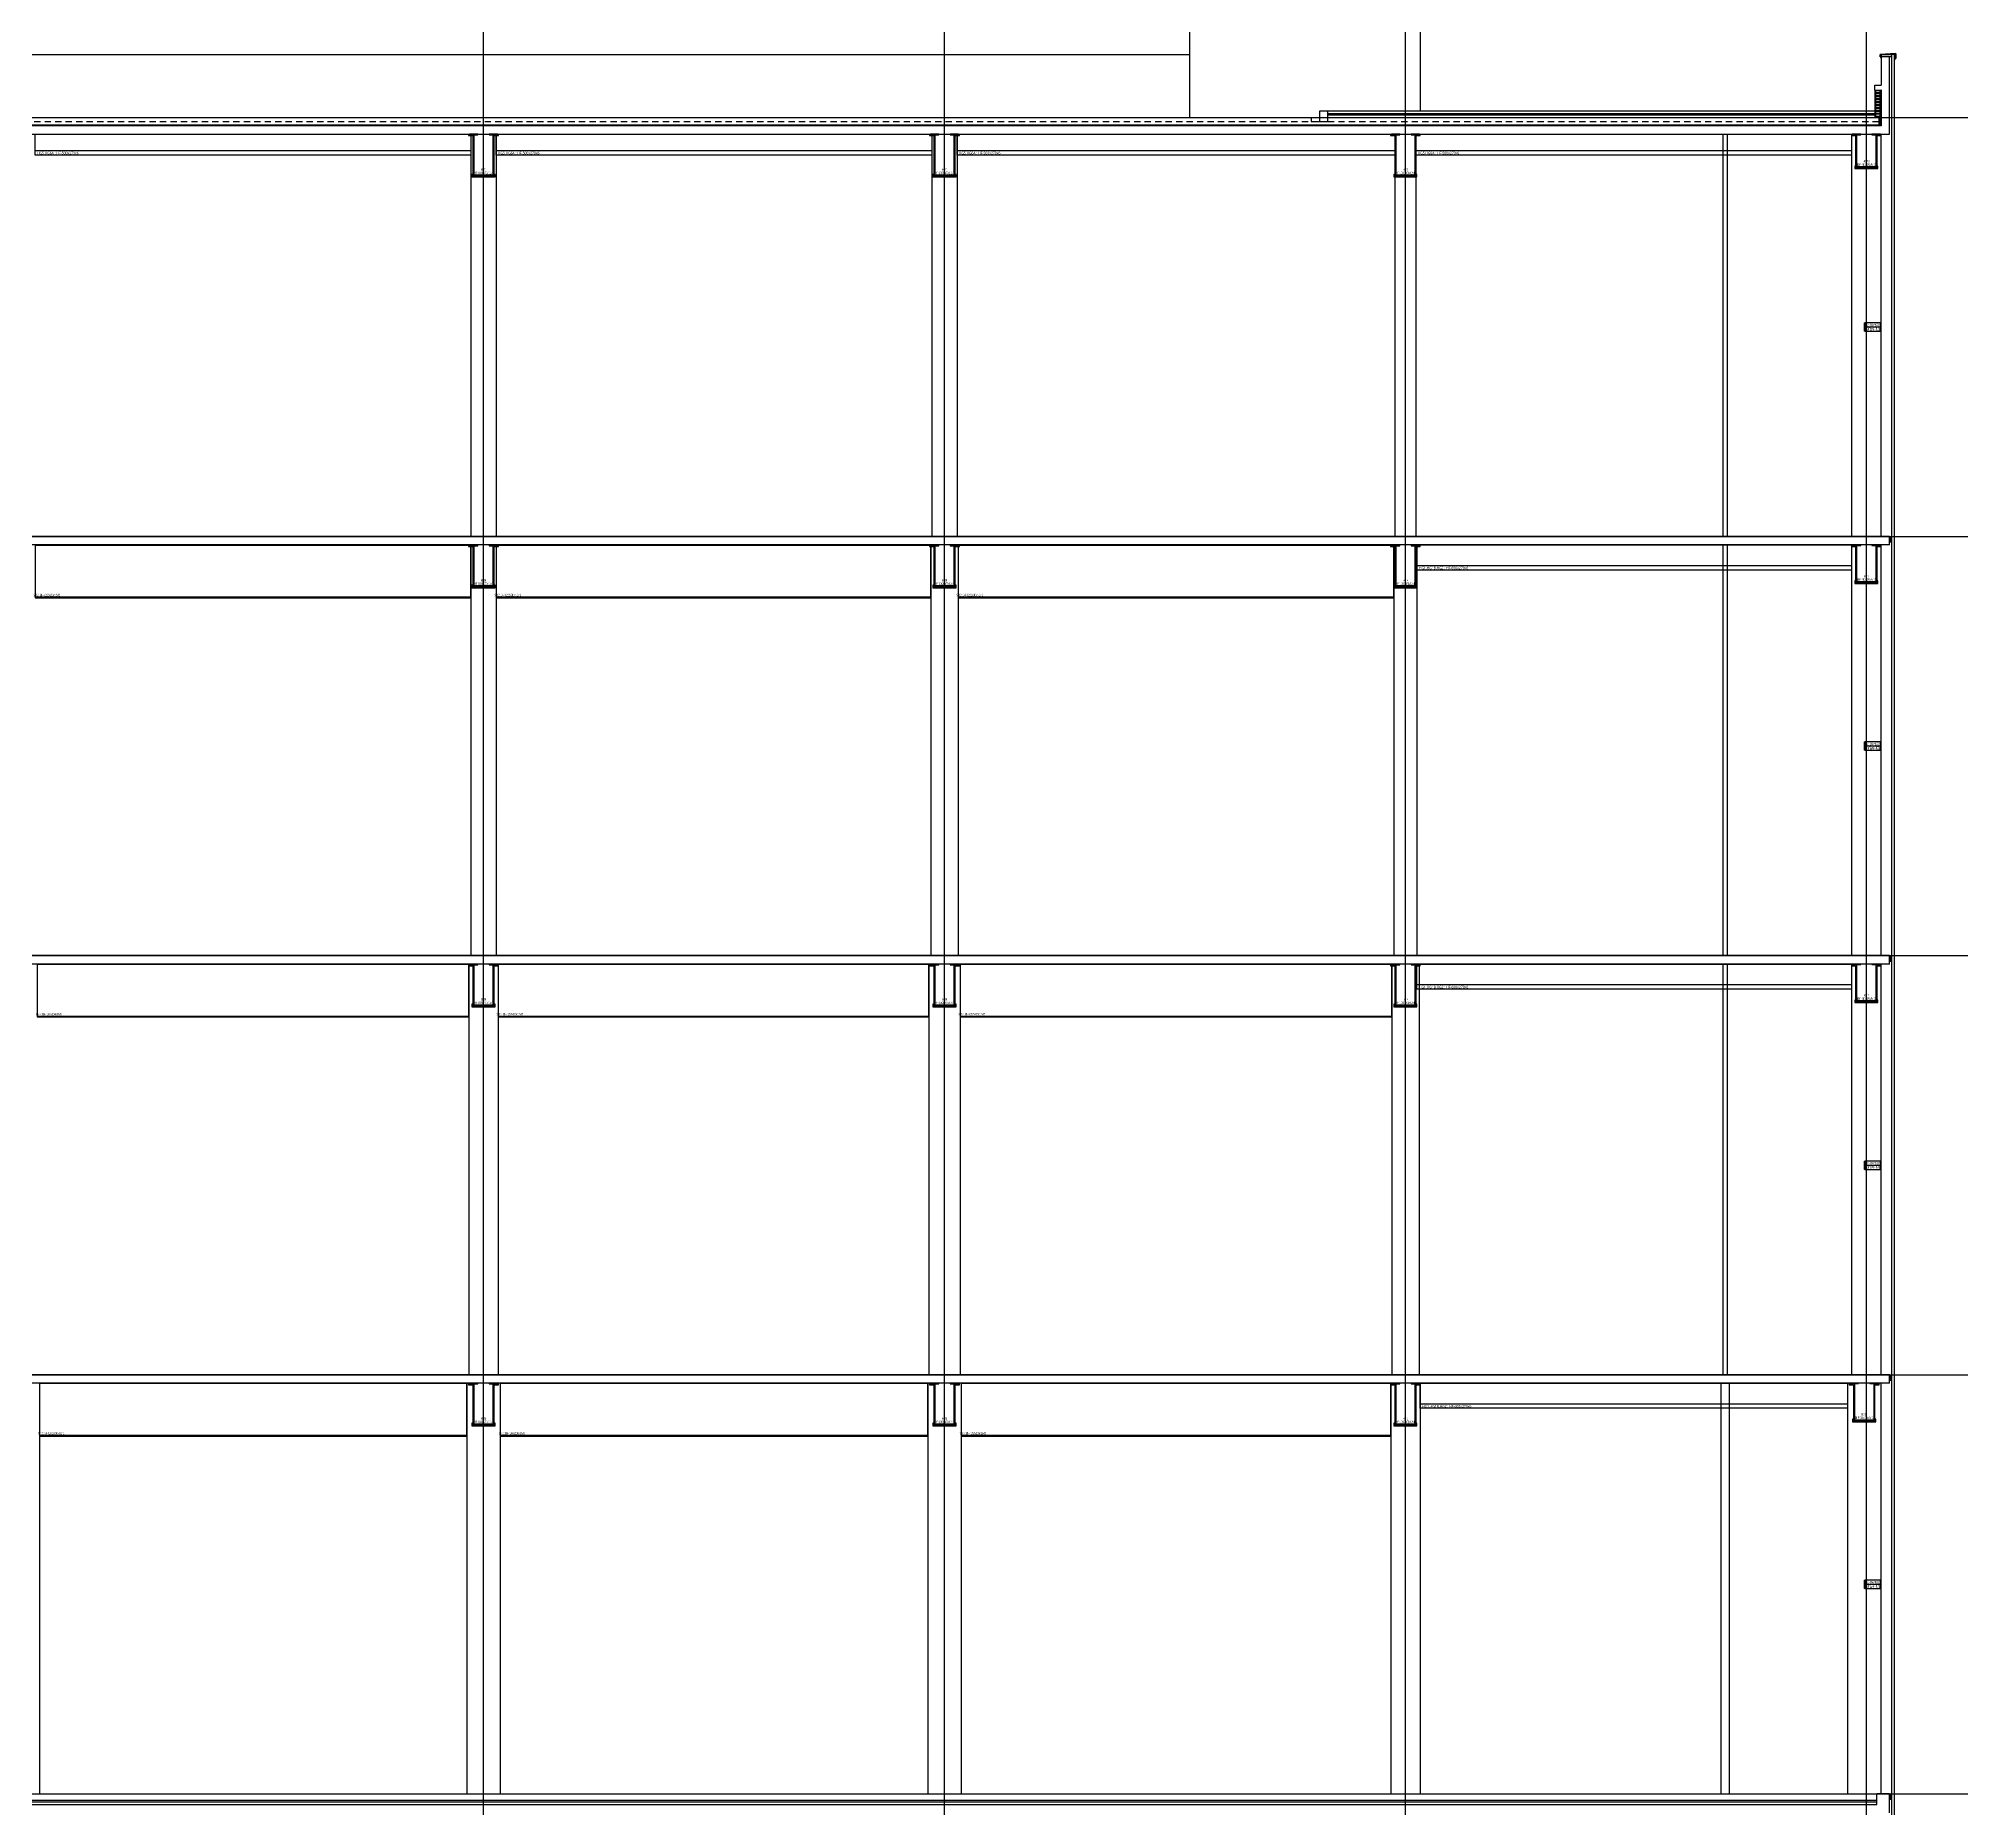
# Model space of a CAD drawing. Header units: millimetres. Extents: x 35054840 to 35483341, y -1288013 to -991013.
# Drawn here: x 35339104 to 35384998, y -1083109 to -1040875 of the extents above; entities that cross this region are included whole.
import ezdxf
from ezdxf.enums import TextEntityAlignment as Align

# ---------------------------------------------------------------- set-up
doc = ezdxf.new("R2010")
doc.units = ezdxf.units.MM
doc.header["$LTSCALE"] = 1000
doc.header["$MEASUREMENT"] = 0
doc.header["$PDSIZE"] = -10
doc.linetypes.add('HID', pattern=[2.5, 1.5, -1])
doc.linetypes.add('HIDDEN', pattern=[2, 1, -1])
doc.layers.get('0').update_dxf_attribs({"linetype": 'CONTINUOUS'})
doc.layers.get('Defpoints').update_dxf_attribs({"color": 161, "linetype": 'CONTINUOUS'})
for name, color, linetype in [('02-COL', 2, 'CONTINUOUS'), ('cen', 1, 'CONTINUOUS'), ('COL', 2, 'CONTINUOUS'), ('con', 2, 'CONTINUOUS'), ('ELE-8', 8, 'CONTINUOUS'), ('ELE5', 254, 'CONTINUOUS'), ('ELE6', 8, 'CONTINUOUS'), ('FIN', 9, 'CONTINUOUS'), ('FIN(내화피복)', 8, 'CONTINUOUS'), ('FIN(아스콘)', 3, 'CONTINUOUS'), ('FIN(패널-200글라스울)', 4, 'CONTINUOUS'), ('FIN(패널-T75 글라스울)', 6, 'CONTINUOUS'), ('FIN-2', 9, 'CONTINUOUS'), ('INS', 9, 'BATTING'), ('S-SGIRDER-HF', 3, 'CONTINUOUS'), ('STEEL', 5, 'CONTINUOUS'), ('stl', 3, 'CONTINUOUS'), ('WAL', 3, 'CONTINUOUS'), ('wire-meshes', 1, 'CONTINUOUS'), ('방수', 8, 'HIDDEN'), ('스틸', 8, 'CONTINUOUS'), ('초평탄', 4, 'CONTINUOUS')]:
    doc.layers.add(name, color=color, linetype=linetype)
doc.layers.add('A-XXXX-HATC', color=8, linetype='CONTINUOUS', lineweight=18)
doc.styles.add('TE', font='malgun_0.ttf')
doc.linetypes.add('BATTING', pattern='A,0.0001,-0.1,[134,ltypeshp.shx,S=0.1,R=0,X=-0.1,Y=0],-0.2,[134,ltypeshp.shx,S=0.1,R=180,X=0.1,Y=0],-0.1', length=0.4001)

# ---------------------------------------------------------------- blocks, each defined once
blk = doc.blocks.new('sdfdfgdfgdfg')
at = {"layer": 'cen', "ltscale": 0.1}
for p, q in [((34707639, -193275), (34707639, -106382)), ((34718639, -193275), (34718639, -106382)), ((34729639, -193275), (34729639, -106382)), ((34740639, -193275), (34740639, -106382))]:
    blk.add_line(p, q, dxfattribs=at)
at = {"layer": 'cen', "ltscale": 5}
for p, q in [((34490299, -116175), (34770828, -116175)), ((34490299, -126175), (34770828, -126175)), ((34490299, -136175), (34770828, -136175)), ((34490299, -146175), (34770828, -146175)), ((34490299, -156175), (34770828, -156175))]:
    blk.add_line(p, q, dxfattribs=at)
blk = doc.blocks.new('SDKLGFMFGHKGH')
at = {"layer": 'A-XXXX-HATC', "ltscale": 0.1}
h = blk.add_hatch(dxfattribs=at)
h.set_pattern_fill('ANSI37', color=256, scale=100)
h.set_pattern_definition([(45, (595483.055, 51100), (-8.838834765, 8.838834765), []), (135, (595483.055, 51100), (-8.838834765, -8.838834765), [])])
edge = h.paths.add_edge_path()
edge.add_line((35803036, -992759), (35803037, -992939))
edge.add_line((35803037, -992939), (35803056, -992920))
edge.add_line((35803056, -992920), (35803056, -992759))
edge.add_line((35803056, -992759), (35803036, -992759))
at = {"ltscale": 0.1}
blk.add_lwpolyline([(35789676, -992859), (35789876, -992859), (35789876, -992609), (35789676, -992609)], close=True, dxfattribs=at)
at = {"layer": 'COL'}
for p, q in [((35802926, -992109), (35802926, -991989)), ((35802926, -991989), (35803076, -991989)), ((35802926, -992109), (35803091, -992109))]:
    blk.add_line(p, q, dxfattribs=at)
at = {"layer": 'con', "ltscale": 5}
blk.add_line((35803076, -992118), (35803091, -992109), dxfattribs=at)
at = {"layer": 'con', "ltscale": 0.1}
for points in [[(35626376, -991989), (35626376, -991309), (35626176, -991309), (35626176, -993159), (35803276, -993159), (35803276, -991309), (35803076, -991309), (35803076, -991989)], [(35803076, -992118), (35803076, -992959), (35626376, -992959), (35626376, -992118)]]:
    blk.add_lwpolyline(points, dxfattribs=at)
at = {"layer": 'con', "ltscale": 5}
blk.add_lwpolyline([(35803076, -992817), (35803076, -992959)], dxfattribs=at)
at = {"layer": 'ELE-8', "ltscale": 0.1}
blk.add_line((35626416, -992939), (35803036, -992939), dxfattribs=at)
at = {"layer": 'FIN', "ltscale": 5}
blk.add_line((35802936, -992759), (35802936, -992109), dxfattribs=at)
at = {"layer": 'FIN'}
for p, q in [((35789876, -992669), (35802936, -992669)), ((35789876, -992699), (35802936, -992699))]:
    blk.add_line(p, q, dxfattribs=at)
blk.add_lwpolyline([(35802936, -992609), (35789876, -992609)], dxfattribs=at)
at = {"layer": 'FIN(아스콘)'}
for p, q in [((35626821, -992759), (35789476, -992759)), ((35789876, -992759), (35803076, -992759))]:
    blk.add_line(p, q, dxfattribs=at)
blk.add_lwpolyline([(35789476, -992759), (35789476, -992859), (35789676, -992859)], dxfattribs=at)
at = {"layer": 'FIN(패널-T75 글라스울)', "ltscale": 0.1}
for points in [[(35803402, -991396), (35803402, -991355), (35803432, -991355), (35803432, -991237), (35803055, -991257), (35803055, -991315), (35803075, -991315), (35803075, -991346), (35803076, -991346), (35803076, -991314), (35803056, -991314), (35803056, -991258), (35803431, -991238), (35803431, -991354), (35803401, -991354), (35803401, -991396)], [(35803076, -991309), (35803326, -991309), (35803326, -991259), (35803076, -991259)]]:
    blk.add_lwpolyline(points, close=True, dxfattribs=at)
at = {"layer": 'FIN-2', "ltscale": 0.1}
for p, q in [((35803091, -992109), (35803056, -992123)), ((35803056, -992123), (35803056, -992920)), ((35803036, -992939), (35803036, -992759)), ((35803056, -992920), (35803037, -992939)), ((35803076, -992928), (35803045, -992959))]:
    blk.add_line(p, q, dxfattribs=at)
at = {"layer": 'WAL'}
for points in [[(35802956, -992109), (35803046, -992109), (35803046, -992166), (35802956, -992166)], [(35802956, -992180), (35803046, -992180), (35803046, -992237), (35802956, -992237)], [(35802956, -992251), (35803046, -992251), (35803046, -992308), (35802956, -992308)], [(35802956, -992322), (35803046, -992322), (35803046, -992379), (35802956, -992379)], [(35802956, -992393), (35803046, -992393), (35803046, -992450), (35802956, -992450)], [(35802956, -992464), (35803046, -992464), (35803046, -992521), (35802956, -992521)], [(35802956, -992535), (35803046, -992535), (35803046, -992592), (35802956, -992592)], [(35802956, -992606), (35803046, -992606), (35803046, -992663), (35802956, -992663)], [(35802956, -992677), (35803046, -992677), (35803046, -992734), (35802956, -992734)]]:
    blk.add_lwpolyline(points, close=True, dxfattribs=at)
at = {"layer": 'wire-meshes', "linetype": 'HID', "ltscale": 0.1}
for p, q in [((35626503, -992859), (35789476, -992859)), ((35789876, -992859), (35803076, -992859))]:
    blk.add_line(p, q, dxfattribs=at)
at = {"layer": '방수', "linetype": 'HID', "ltscale": 0.05}
for p, q in [((35803091, -992109), (35803066, -992123)), ((35803066, -992123), (35803066, -992924))]:
    blk.add_line(p, q, dxfattribs=at)
at = {"layer": '방수', "ltscale": 0.1}
for p, q in [((35626410, -992949), (35803041, -992949)), ((35803041, -992949), (35803066, -992924))]:
    blk.add_line(p, q, dxfattribs=at)
blk = doc.blocks.new('SKLFKGHJGHJ')
at = {"layer": 'con', "ltscale": 0.1}
for p, q in [((35383276, -1073009), (35206476, -1073009)), ((35383276, -1073209), (35383276, -1073009))]:
    blk.add_line(p, q, dxfattribs=at)
blk.add_lwpolyline([(35383276, -1073209), (35206176, -1073209), (35206176, -1072409)], dxfattribs=at)
blk = doc.blocks.new('DFJGKNFGHGH')
at = {"layer": 'con', "ltscale": 0.1}
blk.add_line((35803276, -1093209), (35803276, -1092759), dxfattribs=at)
for points in [[(35626476, -1093009), (35802976, -1093009), (35802976, -1092759)], [(35803276, -1092759), (35802976, -1092759)]]:
    blk.add_lwpolyline(points, dxfattribs=at)
blk = doc.blocks.new('*U238')
for p, q in [((-135, 0), (-335, 0)), ((-335, 0), (-335, -12)), ((-135, -12), (-135, 0)), ((335, 0), (135, 0)), ((135, 0), (135, -12)), ((335, -12), (335, 0)), ((-335, -12), (-135, -12)), ((135, -12), (335, -12))]:
    blk.add_line(p, q)
at = {"linetype": 'ByBlock'}
for points in [[(-235, -780), (-226, -780), (-226, -12), (-235, -12)], [(226, -780), (235, -780), (235, -12), (226, -12)]]:
    blk.add_lwpolyline(points, close=True, dxfattribs=at)
blk.add_lwpolyline([(-255, -800), (255, -800), (255, -780), (-255, -780)], close=True)
at = {"layer": 'Defpoints'}
blk.add_point((0, 0), dxfattribs=at)
blk = doc.blocks.new('HG21A')
at = {"layer": 'S-SGIRDER-HF'}
blk.add_blockref('*U238', (0, 0), dxfattribs=at)
at = {"layer": 'Defpoints', "style": 'TE', "width": 0.5}
for s, p in [('BHF-800x470x9x12', (0, -725)), ('HG21A', (0, -644))]:
    blk.add_text(s, height=60, dxfattribs=at).set_placement(p, align=Align.MIDDLE_CENTER)
blk = doc.blocks.new('*U239')
for p, q in [((-135, 0), (-335, 0)), ((-335, 0), (-335, -12)), ((-135, -12), (-135, 0)), ((335, 0), (135, 0)), ((135, 0), (135, -12)), ((335, -12), (335, 0)), ((-335, -12), (-135, -12)), ((135, -12), (335, -12))]:
    blk.add_line(p, q)
at = {"linetype": 'ByBlock'}
for points in [[(-235, -980), (-223, -980), (-223, -12), (-235, -12)], [(223, -980), (235, -980), (235, -12), (223, -12)]]:
    blk.add_lwpolyline(points, close=True, dxfattribs=at)
blk.add_lwpolyline([(-255, -1000), (255, -1000), (255, -980), (-255, -980)], close=True)
at = {"layer": 'Defpoints'}
blk.add_point((0, 0), dxfattribs=at)
blk = doc.blocks.new('HG21')
at = {"layer": 'S-SGIRDER-HF'}
blk.add_blockref('*U239', (0, 0), dxfattribs=at)
at = {"layer": 'Defpoints', "style": 'TE', "width": 0.5}
for s, p in [('BHF-1,000x470x12x12', (0, -925)), ('HG21', (0, -844))]:
    blk.add_text(s, height=60, dxfattribs=at).set_placement(p, align=Align.MIDDLE_CENTER)
blk = doc.blocks.new('*U235')
for p, q in [((-135, 0), (-335, 0)), ((-335, 0), (-335, -12)), ((-135, -12), (-135, 0)), ((335, 0), (135, 0)), ((135, 0), (135, -12)), ((335, -12), (335, 0)), ((-335, -12), (-135, -12)), ((135, -12), (335, -12))]:
    blk.add_line(p, q)
at = {"linetype": 'ByBlock'}
for points in [[(-235, -880), (-226, -880), (-226, -12), (-235, -12)], [(226, -880), (235, -880), (235, -12), (226, -12)]]:
    blk.add_lwpolyline(points, close=True, dxfattribs=at)
blk.add_lwpolyline([(-255, -900), (255, -900), (255, -880), (-255, -880)], close=True)
at = {"layer": 'Defpoints'}
blk.add_point((0, 0), dxfattribs=at)
blk = doc.blocks.new('HG17')
at = {"layer": 'S-SGIRDER-HF'}
blk.add_blockref('*U235', (0, 0), dxfattribs=at)
at = {"layer": 'Defpoints', "style": 'TE', "width": 0.5}
for s, p in [('BHF-900x470x9x12', (0, -825)), ('HG17', (0, -744))]:
    blk.add_text(s, height=60, dxfattribs=at).set_placement(p, align=Align.MIDDLE_CENTER)
blk = doc.blocks.new('*U237')
for p, q in [((-135, 0), (-335, 0)), ((-335, 0), (-335, -18)), ((-135, -18), (-135, 0)), ((335, 0), (135, 0)), ((135, 0), (135, -18)), ((335, -18), (335, 0)), ((-335, -18), (-135, -18)), ((135, -18), (335, -18))]:
    blk.add_line(p, q)
at = {"linetype": 'ByBlock'}
for points in [[(-235, -980), (-223, -980), (-223, -18), (-235, -18)], [(223, -980), (235, -980), (235, -18), (223, -18)]]:
    blk.add_lwpolyline(points, close=True, dxfattribs=at)
blk.add_lwpolyline([(-255, -1000), (255, -1000), (255, -980), (-255, -980)], close=True)
at = {"layer": 'Defpoints'}
blk.add_point((0, 0), dxfattribs=at)
blk = doc.blocks.new('HG14')
at = {"layer": 'S-SGIRDER-HF'}
blk.add_blockref('*U237', (0, 0), dxfattribs=at)
at = {"layer": 'Defpoints', "style": 'TE', "width": 0.5}
for s, p in [('BHF-1,000x470x12x18', (0, -925)), ('HG14', (0, -844))]:
    blk.add_text(s, height=60, dxfattribs=at).set_placement(p, align=Align.MIDDLE_CENTER)
blk = doc.blocks.new('*U167')
at = {"layer": 'ELE6', "ltscale": 0.1}
for p, q in [((10200, -6), (0, -6)), ((10200, -500), (0, -500))]:
    blk.add_line(p, q, dxfattribs=at)
blk.add_lwpolyline([(10200, -600), (0, -600), (0, 0), (10200, 0)], close=True, dxfattribs=at)
at = {"layer": 'Defpoints', "style": 'TE'}
blk.add_text('HG1,HG1B,HG2 : HF-600x270x6', height=60, dxfattribs=at).set_placement((638, -550), align=Align.MIDDLE_CENTER)
blk = doc.blocks.new('*U169')
at = {"layer": 'ELE6', "ltscale": 0.1}
for p, q in [((10375, -6), (0, -6)), ((10375, -500), (0, -500))]:
    blk.add_line(p, q, dxfattribs=at)
blk.add_lwpolyline([(10375, -600), (0, -600), (0, 0), (10375, 0)], close=True, dxfattribs=at)
at = {"layer": 'Defpoints', "style": 'TE'}
blk.add_text('HG1,HG1B,HG2 : HF-600x270x6', height=60, dxfattribs=at).set_placement((638, -550), align=Align.MIDDLE_CENTER)
blk = doc.blocks.new('*U172')
at = {"layer": 'ELE6', "ltscale": 0.1}
for p, q in [((10400, -6), (0, -6)), ((10400, -400), (0, -400))]:
    blk.add_line(p, q, dxfattribs=at)
blk.add_lwpolyline([(10400, -500), (0, -500), (0, 0), (10400, 0)], close=True, dxfattribs=at)
at = {"layer": 'Defpoints', "style": 'TE'}
blk.add_text('HG5,HG6A : HF-500x270x6', height=60, dxfattribs=at).set_placement((540, -450), align=Align.MIDDLE_CENTER)
blk = doc.blocks.new('*U173')
at = {"layer": 'ELE6', "ltscale": 0.1}
for p, q in [((10450, -6), (0, -6)), ((10450, -400), (0, -400))]:
    blk.add_line(p, q, dxfattribs=at)
blk.add_lwpolyline([(10450, -500), (0, -500), (0, 0), (10450, 0)], close=True, dxfattribs=at)
at = {"layer": 'Defpoints', "style": 'TE'}
blk.add_text('HG5,HG6A : HF-500x270x6', height=60, dxfattribs=at).set_placement((540, -450), align=Align.MIDDLE_CENTER)
blk = doc.blocks.new('*U275')
at = {"layer": 'Defpoints'}
for p, q in [((-99.5, 187), (-99.5, -187)), ((-3.5, 0), (3.5, 0)), ((99.5, -187), (99.5, 187))]:
    blk.add_line(p, q, dxfattribs=at)
at = {"layer": 'STEEL', "color": 0, "linetype": 'ByBlock', "ltscale": 0.5}
for p, q in [((-3.5, 187), (-99.5, 187)), ((-3.5, -187), (-3.5, 187)), ((99.5, 187), (3.5, 187)), ((3.5, 187), (3.5, -187)), ((-99.5, -187), (-3.5, -187)), ((3.5, -187), (99.5, -187))]:
    blk.add_line(p, q, dxfattribs=at)
for points in [[(-99.5, 187), (-99.5, 198), (99.5, 198), (99.5, 187)], [(99.5, -187), (99.5, -198), (-99.5, -198), (-99.5, -187)]]:
    blk.add_lwpolyline(points, dxfattribs=at)
blk = doc.blocks.new('WB1')
at = {"layer": 'stl', "rotation": 90}
blk.add_blockref('*U275', (0, 0), dxfattribs=at)
at = {"layer": 'Defpoints', "style": 'TE'}
for s, width, p in [('WB1:H-396x199x7x11', 0.4, (2, 49)), ('(90˚ 눕혀서 시공)', 0.5, (2, -50))]:
    blk.add_text(s, height=60, dxfattribs=dict(at, width=width)).set_placement(p, align=Align.MIDDLE_CENTER)
blk = doc.blocks.new('*U243')
at = {"layer": 'ELE6', "ltscale": 0.1}
for p, q in [((10200, -12), (0, -12)), ((10200, -1250), (0, -1250))]:
    blk.add_line(p, q, dxfattribs=at)
blk.add_lwpolyline([(0, -1262), (10200, -1262), (10200, 0), (0, 0)], close=True, dxfattribs=at)
at = {"layer": 'Defpoints', "style": 'TE', "width": 0.5}
blk.add_text('SG12 : BH-1,262x300x12x12', height=60, dxfattribs=at).set_placement((279, -1197), align=Align.MIDDLE_CENTER)
blk = doc.blocks.new('*U244')
at = {"layer": 'ELE6', "ltscale": 0.1}
for p, q in [((10250, -12), (0, -12)), ((10250, -1250), (0, -1250))]:
    blk.add_line(p, q, dxfattribs=at)
blk.add_lwpolyline([(0, -1262), (10250, -1262), (10250, 0), (0, 0)], close=True, dxfattribs=at)
at = {"layer": 'Defpoints', "style": 'TE', "width": 0.5}
blk.add_text('SG12 : BH-1,262x300x12x12', height=60, dxfattribs=at).set_placement((279, -1197), align=Align.MIDDLE_CENTER)
blk = doc.blocks.new('*U254')
at = {"layer": 'ELE6', "ltscale": 0.1}
for p, q in [((10400, -12), (0, -12)), ((10400, -1250), (0, -1250))]:
    blk.add_line(p, q, dxfattribs=at)
blk.add_lwpolyline([(0, -1262), (10400, -1262), (10400, 0), (0, 0)], close=True, dxfattribs=at)
at = {"layer": 'Defpoints', "style": 'TE', "width": 0.5}
blk.add_text('SG12 : BH-1,262x300x12x12', height=60, dxfattribs=at).set_placement((279, -1197), align=Align.MIDDLE_CENTER)
blk = doc.blocks.new('*U253')
at = {"layer": 'ELE6', "ltscale": 0.1}
for p, q in [((10300, -12), (0, -12)), ((10300, -1250), (0, -1250))]:
    blk.add_line(p, q, dxfattribs=at)
blk.add_lwpolyline([(0, -1262), (10300, -1262), (10300, 0), (0, 0)], close=True, dxfattribs=at)
at = {"layer": 'Defpoints', "style": 'TE', "width": 0.5}
blk.add_text('SG12 : BH-1,262x300x12x12', height=60, dxfattribs=at).set_placement((279, -1197), align=Align.MIDDLE_CENTER)
blk = doc.blocks.new('*U251')
at = {"layer": 'ELE6', "ltscale": 0.1}
for p, q in [((10375, -12), (0, -12)), ((10375, -1250), (0, -1250))]:
    blk.add_line(p, q, dxfattribs=at)
blk.add_lwpolyline([(0, -1262), (10375, -1262), (10375, 0), (0, 0)], close=True, dxfattribs=at)
at = {"layer": 'Defpoints', "style": 'TE', "width": 0.5}
blk.add_text('SG12 : BH-1,262x300x12x12', height=60, dxfattribs=at).set_placement((279, -1197), align=Align.MIDDLE_CENTER)
blk = doc.blocks.new('*U252')
at = {"layer": 'ELE6', "ltscale": 0.1}
for p, q in [((10275, -12), (0, -12)), ((10275, -1250), (0, -1250))]:
    blk.add_line(p, q, dxfattribs=at)
blk.add_lwpolyline([(0, -1262), (10275, -1262), (10275, 0), (0, 0)], close=True, dxfattribs=at)
at = {"layer": 'Defpoints', "style": 'TE', "width": 0.5}
blk.add_text('SG12 : BH-1,262x300x12x12', height=60, dxfattribs=at).set_placement((279, -1197), align=Align.MIDDLE_CENTER)
blk = doc.blocks.new('*U249')
at = {"layer": 'ELE6', "ltscale": 0.1}
for p, q in [((10400, -12), (0, -12)), ((10400, -1250), (0, -1250))]:
    blk.add_line(p, q, dxfattribs=at)
blk.add_lwpolyline([(0, -1262), (10400, -1262), (10400, 0), (0, 0)], close=True, dxfattribs=at)
at = {"layer": 'Defpoints', "style": 'TE', "width": 0.5}
blk.add_text('SG12 : BH-1,262x300x12x12', height=60, dxfattribs=at).set_placement((279, -1197), align=Align.MIDDLE_CENTER)
blk = doc.blocks.new('*U250')
at = {"layer": 'ELE6', "ltscale": 0.1}
for p, q in [((10300, -12), (0, -12)), ((10300, -1250), (0, -1250))]:
    blk.add_line(p, q, dxfattribs=at)
blk.add_lwpolyline([(0, -1262), (10300, -1262), (10300, 0), (0, 0)], close=True, dxfattribs=at)
at = {"layer": 'Defpoints', "style": 'TE', "width": 0.5}
blk.add_text('SG12 : BH-1,262x300x12x12', height=60, dxfattribs=at).set_placement((279, -1197), align=Align.MIDDLE_CENTER)

msp = doc.modelspace()

# ---------------------------------------------------------------- hatches: boundary and pattern name
at = {"linetype": 'ByBlock'}
h = msp.add_hatch(dxfattribs=at)
h.set_pattern_fill('DOTS', color=251, scale=80)
h.set_pattern_definition([(0, (32522758.8747, -2695253.932), (2.5, 5), [0, -5])])
h.paths.add_polyline_path([(35383326.1, -1052770.9), (35383326.1, -1052896.3), (35383276.1, -1052896.3), (35383276.1, -1052770.9)])
h = msp.add_hatch(dxfattribs=at)
h.set_pattern_fill('DOTS', color=251, scale=80)
h.set_pattern_definition([(0, (32522758.8747, -2705253.932), (2.5, 5), [0, -5])])
h.paths.add_polyline_path([(35383326.1, -1062770.9), (35383326.1, -1062896.3), (35383276.1, -1062896.3), (35383276.1, -1062770.9)])
h = msp.add_hatch(dxfattribs=at)
h.set_pattern_fill('DOTS', color=251, scale=80)
h.set_pattern_definition([(0, (32522758.8747, -2715253.932), (2.5, 5), [0, -5])])
h.paths.add_polyline_path([(35383326.1, -1072770.9), (35383326.1, -1072896.3), (35383276.1, -1072896.3), (35383276.1, -1072770.9)])
h = msp.add_hatch(dxfattribs=at)
h.set_pattern_fill('DOTS', color=251, scale=80)
h.set_pattern_definition([(0, (32522758.8747, -2725253.932), (2.5, 5), [0, -5])])
h.paths.add_polyline_path([(35383326.1, -1082770.9), (35383326.1, -1082896.3), (35383276.1, -1082896.3), (35383276.1, -1082770.9)])

# ---------------------------------------------------------------- linework, layer by layer
at = {"color": 251, "linetype": 'ByBlock'}
for points in [[(35383325.8, -1052896.3), (35383277.7, -1052896.3), (35383277.7, -1052770.9), (35383325.8, -1052770.9)], [(35383325.8, -1062896.3), (35383277.7, -1062896.3), (35383277.7, -1062770.9), (35383325.8, -1062770.9)], [(35383325.8, -1072896.3), (35383277.7, -1072896.3), (35383277.7, -1072770.9), (35383325.8, -1072770.9)], [(35383325.8, -1082896.3), (35383277.7, -1082896.3), (35383277.7, -1082770.9), (35383325.8, -1082770.9)]]:
    msp.add_lwpolyline(points, close=True, dxfattribs=at)
at = {"layer": 'Defpoints', "ltscale": 0.1}
for p, q in [((35383276.8, -1052757.9), (35383275.8, -1052758.9)), ((35383276.8, -1062757.9), (35383275.8, -1062758.9)), ((35383276.8, -1072757.9), (35383275.8, -1072758.9)), ((35383276.8, -1082757.9), (35383275.8, -1082758.9))]:
    msp.add_line(p, q, dxfattribs=at)
at = {"layer": 'ELE-8', "color": 253, "ltscale": 0.1}
for points in [[(35386875.8, -1094004.5), (35386875.8, -1037708.9), (35366575.8, -1037708.9), (35366575.8, -1042758.9)], [(35372075.8, -1037708.9), (35372075.8, -1042608.9)], [(35206396.8, -1041258.9), (35366575.8, -1041258.9)]]:
    msp.add_lwpolyline(points, dxfattribs=at)
at = {"layer": 'ELE5', "ltscale": 1000}
for points in [[(35349425.8, -1043158.9), (35349425.8, -1052758.9)], [(35350025.8, -1043158.9), (35350025.8, -1052758.9)], [(35360425.8, -1043158.9), (35360425.8, -1052758.9)], [(35361025.8, -1043158.9), (35361025.8, -1052758.9)], [(35371475.8, -1043158.9), (35371475.8, -1052758.9)], [(35383075.8, -1043158.9), (35383075.8, -1052758.9)], [(35371975.8, -1044179.9), (35371975.8, -1052758.9)], [(35349425.8, -1052958.9), (35349425.8, -1062758.9)], [(35350025.8, -1052958.9), (35350025.8, -1062758.9)], [(35360400.8, -1052958.9), (35360400.8, -1062758.9)], [(35361050.8, -1052958.9), (35361050.8, -1062758.9)], [(35371450.8, -1052958.9), (35371450.8, -1062758.9)], [(35372000.8, -1052958.9), (35372000.8, -1062758.9)], [(35383075.8, -1052958.9), (35383075.8, -1062758.9)], [(35349375.8, -1062958.9), (35349375.8, -1072758.9)], [(35350075.8, -1062958.9), (35350075.8, -1072758.9)], [(35360350.8, -1062958.9), (35360350.8, -1072758.9)], [(35361100.8, -1062958.9), (35361100.8, -1072758.9)], [(35371400.8, -1062958.9), (35371400.8, -1072758.9)], [(35372050.8, -1062958.9), (35372050.8, -1072758.9)], [(35383075.8, -1062958.9), (35383075.8, -1072758.9)], [(35339125.8, -1072958.9), (35339125.8, -1082758.9)], [(35349325.8, -1072958.9), (35349325.8, -1082758.9)], [(35350125.8, -1072958.9), (35350125.8, -1082758.9)], [(35360325.8, -1072958.9), (35360325.8, -1082758.9)], [(35361125.8, -1072958.9), (35361125.8, -1082758.9)], [(35371375.8, -1072958.9), (35371375.8, -1082758.9)], [(35372075.8, -1072958.9), (35372075.8, -1082758.9)], [(35383075.8, -1072958.9), (35383075.8, -1082758.9)]]:
    msp.add_lwpolyline(points, dxfattribs=at)
at = {"layer": 'ELE6', "ltscale": 0.1}
for points in [[(35382375.8, -1043158.9), (35382375.8, -1052758.9)], [(35382375.8, -1052958.9), (35382375.8, -1062758.9)], [(35382375.8, -1062958.9), (35382375.8, -1072758.9)], [(35382275.8, -1072958.9), (35382275.8, -1082758.9)]]:
    msp.add_lwpolyline(points, dxfattribs=at)
at = {"layer": 'FIN(내화피복)', "ltscale": 10000}
for points in [[(35349369.8, -1043158.9), (35349369.8, -1043191.9), (35349469.8, -1043191.9), (35349469.8, -1044117.9), (35349449.8, -1044117.9), (35349449.8, -1044179.9), (35350001.8, -1044179.9), (35350001.8, -1044117.9), (35349981.8, -1044117.9), (35349981.8, -1043191.9), (35350081.8, -1043191.9), (35350081.8, -1043158.9)], [(35360369.8, -1043158.9), (35360369.8, -1043191.9), (35360469.8, -1043191.9), (35360469.8, -1044117.9), (35360449.8, -1044117.9), (35360449.8, -1044179.9), (35361001.8, -1044179.9), (35361001.8, -1044117.9), (35360981.8, -1044117.9), (35360981.8, -1043191.9), (35361081.8, -1043191.9), (35361081.8, -1043158.9)], [(35371369.8, -1043158.9), (35371369.8, -1043191.9), (35371469.8, -1043191.9), (35371469.8, -1044117.9), (35371449.8, -1044117.9), (35371449.8, -1044179.9), (35372001.8, -1044179.9), (35372001.8, -1044117.9), (35371981.8, -1044117.9), (35371981.8, -1043191.9), (35372081.8, -1043191.9), (35372081.8, -1043158.9)], [(35382369.8, -1043158.9), (35382369.8, -1043191.9), (35382469.8, -1043191.9), (35382469.8, -1043917.9), (35382449.8, -1043917.9), (35382449.8, -1043979.9), (35383001.8, -1043979.9), (35383001.8, -1043917.9), (35382981.8, -1043917.9), (35382981.8, -1043191.9), (35383081.8, -1043191.9), (35383081.8, -1043158.9)], [(35349369.8, -1052958.9), (35349369.8, -1052999.9), (35349469.8, -1052999.9), (35349469.8, -1053917.9), (35349449.8, -1053917.9), (35349449.8, -1053979.9), (35350001.8, -1053979.9), (35350001.8, -1053917.9), (35349981.8, -1053917.9), (35349981.8, -1052999.9), (35350081.8, -1052999.9), (35350081.8, -1052958.9)], [(35360369.8, -1052958.9), (35360369.8, -1052999.9), (35360469.8, -1052999.9), (35360469.8, -1053917.9), (35360449.8, -1053917.9), (35360449.8, -1053979.9), (35361001.8, -1053979.9), (35361001.8, -1053917.9), (35360981.8, -1053917.9), (35360981.8, -1052999.9), (35361081.8, -1052999.9), (35361081.8, -1052958.9)], [(35371369.8, -1052958.9), (35371369.8, -1052999.9), (35371469.8, -1052999.9), (35371469.8, -1053917.9), (35371449.8, -1053917.9), (35371449.8, -1053979.9), (35372001.8, -1053979.9), (35372001.8, -1053917.9), (35371981.8, -1053917.9), (35371981.8, -1052999.9), (35372081.8, -1052999.9), (35372081.8, -1052958.9)], [(35382369.8, -1052958.9), (35382369.8, -1052999.9), (35382469.8, -1052999.9), (35382469.8, -1053817.9), (35382449.8, -1053817.9), (35382449.8, -1053879.9), (35383001.8, -1053879.9), (35383001.8, -1053817.9), (35382981.8, -1053817.9), (35382981.8, -1052999.9), (35383081.8, -1052999.9), (35383081.8, -1052958.9)], [(35349369.8, -1062958.9), (35349369.8, -1062999.9), (35349469.8, -1062999.9), (35349469.8, -1063917.9), (35349449.8, -1063917.9), (35349449.8, -1063979.9), (35350001.8, -1063979.9), (35350001.8, -1063917.9), (35349981.8, -1063917.9), (35349981.8, -1062999.9), (35350081.8, -1062999.9), (35350081.8, -1062958.9)], [(35360369.8, -1062958.9), (35360369.8, -1062999.9), (35360469.8, -1062999.9), (35360469.8, -1063917.9), (35360449.8, -1063917.9), (35360449.8, -1063979.9), (35361001.8, -1063979.9), (35361001.8, -1063917.9), (35360981.8, -1063917.9), (35360981.8, -1062999.9), (35361081.8, -1062999.9), (35361081.8, -1062958.9)], [(35371369.8, -1062958.9), (35371369.8, -1062999.9), (35371469.8, -1062999.9), (35371469.8, -1063917.9), (35371449.8, -1063917.9), (35371449.8, -1063979.9), (35372001.8, -1063979.9), (35372001.8, -1063917.9), (35371981.8, -1063917.9), (35371981.8, -1062999.9), (35372081.8, -1062999.9), (35372081.8, -1062958.9)], [(35382369.8, -1062958.9), (35382369.8, -1062999.9), (35382469.8, -1062999.9), (35382469.8, -1063817.9), (35382449.8, -1063817.9), (35382449.8, -1063879.9), (35383001.8, -1063879.9), (35383001.8, -1063817.9), (35382981.8, -1063817.9), (35382981.8, -1062999.9), (35383081.8, -1062999.9), (35383081.8, -1062958.9)], [(35349369.8, -1072958.9), (35349369.8, -1072999.9), (35349469.8, -1072999.9), (35349469.8, -1073917.9), (35349449.8, -1073917.9), (35349449.8, -1073979.9), (35350001.8, -1073979.9), (35350001.8, -1073917.9), (35349981.8, -1073917.9), (35349981.8, -1072999.9), (35350081.8, -1072999.9), (35350081.8, -1072958.9)], [(35360369.8, -1072958.9), (35360369.8, -1072999.9), (35360469.8, -1072999.9), (35360469.8, -1073917.9), (35360449.8, -1073917.9), (35360449.8, -1073979.9), (35361001.8, -1073979.9), (35361001.8, -1073917.9), (35360981.8, -1073917.9), (35360981.8, -1072999.9), (35361081.8, -1072999.9), (35361081.8, -1072958.9)], [(35371369.8, -1072958.9), (35371369.8, -1072999.9), (35371469.8, -1072999.9), (35371469.8, -1073917.9), (35371449.8, -1073917.9), (35371449.8, -1073979.9), (35372001.8, -1073979.9), (35372001.8, -1073917.9), (35371981.8, -1073917.9), (35371981.8, -1072999.9), (35372081.8, -1072999.9), (35372081.8, -1072958.9)], [(35382319.8, -1072958.9), (35382319.8, -1072999.9), (35382419.8, -1072999.9), (35382419.8, -1073817.9), (35382399.8, -1073817.9), (35382399.8, -1073879.9), (35382951.8, -1073879.9), (35382951.8, -1073817.9), (35382931.8, -1073817.9), (35382931.8, -1072999.9), (35383031.8, -1072999.9), (35383031.8, -1072958.9)]]:
    msp.add_lwpolyline(points, dxfattribs=at)
at = {"layer": 'FIN(패널-200글라스울)', "ltscale": 0.1}
for p, q in [((35379300.8, -1043158.9), (35379300.8, -1052758.9)), ((35379400.8, -1043158.9), (35379400.8, -1052758.9)), ((35379300.8, -1052958.9), (35379300.8, -1062758.9)), ((35379400.8, -1052958.9), (35379400.8, -1062758.9)), ((35379300.8, -1062958.9), (35379300.8, -1072758.9)), ((35379400.8, -1062958.9), (35379400.8, -1072758.9)), ((35379250.8, -1072958.9), (35379250.8, -1082758.9)), ((35379450.8, -1072958.9), (35379450.8, -1082758.9))]:
    msp.add_line(p, q, dxfattribs=at)
at = {"layer": 'FIN(패널-T75 글라스울)', "ltscale": 0.1}
msp.add_lwpolyline([(35383325.8, -1041258.9), (35383325.8, -1092756.5), (35383400.8, -1092756.5), (35383400.8, -1041258.9)], close=True, dxfattribs=at)
at = {"layer": 'INS', "ltscale": 0.12}
msp.add_lwpolyline([(35382975.8, -1082958.9), (35206475.8, -1082958.9)], dxfattribs=at)
at = {"layer": '스틸', "color": 6, "linetype": 'ByBlock'}
for p, q in [((35383277.7, -1052770.9), (35383277.7, -1052757.9)), ((35383277.7, -1052757.9), (35383279.7, -1052757.9)), ((35383277.7, -1052770.9), (35383325.8, -1052770.9)), ((35383325.8, -1052770.9), (35383277.7, -1052770.9)), ((35383279.7, -1052768.9), (35383279.7, -1052757.9)), ((35383323.8, -1052768.9), (35383279.7, -1052768.9)), ((35383323.8, -1052757.9), (35383323.8, -1052768.9)), ((35383323.8, -1052757.9), (35383325.8, -1052757.9)), ((35383325.8, -1052757.9), (35383325.8, -1052770.9)), ((35383277.7, -1062770.9), (35383277.7, -1062757.9)), ((35383277.7, -1062757.9), (35383279.7, -1062757.9)), ((35383277.7, -1062770.9), (35383325.8, -1062770.9)), ((35383325.8, -1062770.9), (35383277.7, -1062770.9)), ((35383279.7, -1062768.9), (35383279.7, -1062757.9)), ((35383323.8, -1062768.9), (35383279.7, -1062768.9)), ((35383323.8, -1062757.9), (35383323.8, -1062768.9)), ((35383323.8, -1062757.9), (35383325.8, -1062757.9)), ((35383325.8, -1062757.9), (35383325.8, -1062770.9)), ((35383277.7, -1072770.9), (35383277.7, -1072757.9)), ((35383277.7, -1072757.9), (35383279.7, -1072757.9)), ((35383277.7, -1072770.9), (35383325.8, -1072770.9)), ((35383325.8, -1072770.9), (35383277.7, -1072770.9)), ((35383279.7, -1072768.9), (35383279.7, -1072757.9)), ((35383323.8, -1072768.9), (35383279.7, -1072768.9)), ((35383323.8, -1072757.9), (35383323.8, -1072768.9)), ((35383323.8, -1072757.9), (35383325.8, -1072757.9)), ((35383325.8, -1072757.9), (35383325.8, -1072770.9)), ((35383277.7, -1082770.9), (35383277.7, -1082757.9)), ((35383277.7, -1082757.9), (35383279.7, -1082757.9)), ((35383277.7, -1082770.9), (35383325.8, -1082770.9)), ((35383325.8, -1082770.9), (35383277.7, -1082770.9)), ((35383279.7, -1082768.9), (35383279.7, -1082757.9)), ((35383323.8, -1082768.9), (35383279.7, -1082768.9)), ((35383323.8, -1082757.9), (35383323.8, -1082768.9)), ((35383323.8, -1082757.9), (35383325.8, -1082757.9)), ((35383325.8, -1082757.9), (35383325.8, -1082770.9))]:
    msp.add_line(p, q, dxfattribs=at)
at = {"layer": '스틸', "color": 6, "linetype": 'ByBlock', "const_width": 2}
for points in [[(35383246.8, -1052757.9), (35383276.8, -1052757.9), (35383276.8, -1052897.3), (35383325.8, -1052897.3)], [(35383246.8, -1062757.9), (35383276.8, -1062757.9), (35383276.8, -1062897.3), (35383325.8, -1062897.3)], [(35383246.8, -1072757.9), (35383276.8, -1072757.9), (35383276.8, -1072897.3), (35383325.8, -1072897.3)], [(35383246.8, -1082757.9), (35383276.8, -1082757.9), (35383276.8, -1082897.3), (35383325.8, -1082897.3)]]:
    msp.add_lwpolyline(points, dxfattribs=at)
at = {"layer": '초평탄', "ltscale": 0.1}
for points in [[(35206475.8, -1082758.9), (35382975.8, -1082758.9)], [(35206475.8, -1082908.9), (35382975.8, -1082908.9)]]:
    msp.add_lwpolyline(points, dxfattribs=at)

# ---------------------------------------------------------------- block references
for name, p in [('sdfdfgdfgdfg', (642087, -926584.2)), ('SDKLGFMFGHKGH', (-420000, -50000)), ('SKLFKGHJGHJ', (0, 20250)), ('SKLFKGHJGHJ', (0, 10250)), ('SKLFKGHJGHJ', (0, 250)), ('DFJGKNFGHGH', (-420000, 10000))]:
    msp.add_blockref(name, p)
at = {"layer": '02-COL'}
for name, p in [('HG21', (35349725.8, -1043158.9)), ('HG21', (35360725.8, -1043158.9)), ('HG21', (35371725.8, -1043158.9)), ('WB1', (35382877.8, -1047758.9)), ('HG17', (35382725.8, -1052958.9)), ('WB1', (35382877.8, -1057758.9)), ('HG17', (35382725.8, -1062958.9)), ('WB1', (35382877.8, -1067758.9)), ('HG17', (35382675.8, -1072958.9)), ('WB1', (35382877.8, -1077758.9))]:
    msp.add_blockref(name, p, dxfattribs=at)
at = {"layer": 'ELE6'}
for name, p in [('*U172', (35339025.8, -1043158.9)), ('*U172', (35350025.8, -1043158.9)), ('*U173', (35361025.8, -1043158.9)), ('*U172', (35371975.8, -1043158.9)), ('*U254', (35339025.8, -1052958.9)), ('*U251', (35350025.8, -1052958.9)), ('*U249', (35361050.8, -1052958.9)), ('*U169', (35372000.8, -1052958.9)), ('*U253', (35339075.8, -1062958.9)), ('*U252', (35350075.8, -1062958.9)), ('*U250', (35361100.8, -1062958.9)), ('*U169', (35372000.8, -1062958.9)), ('*U243', (35339125.8, -1072958.9)), ('*U243', (35350125.8, -1072958.9)), ('*U244', (35361125.8, -1072958.9)), ('*U167', (35372075.8, -1072958.9))]:
    msp.add_blockref(name, p, dxfattribs=at)
at = {"layer": 'S-SGIRDER-HF'}
for name, p in [('HG21A', (35382725.8, -1043158.9)), ('HG14', (35349725.8, -1052958.9)), ('HG14', (35360725.8, -1052958.9)), ('HG14', (35371725.8, -1052958.9)), ('HG14', (35349725.8, -1062958.9)), ('HG14', (35360725.8, -1062958.9)), ('HG14', (35371725.8, -1062958.9)), ('HG14', (35349725.8, -1072958.9)), ('HG14', (35360725.8, -1072958.9)), ('HG14', (35371725.8, -1072958.9))]:
    msp.add_blockref(name, p, dxfattribs=at)

doc.saveas('drawing.dxf')
